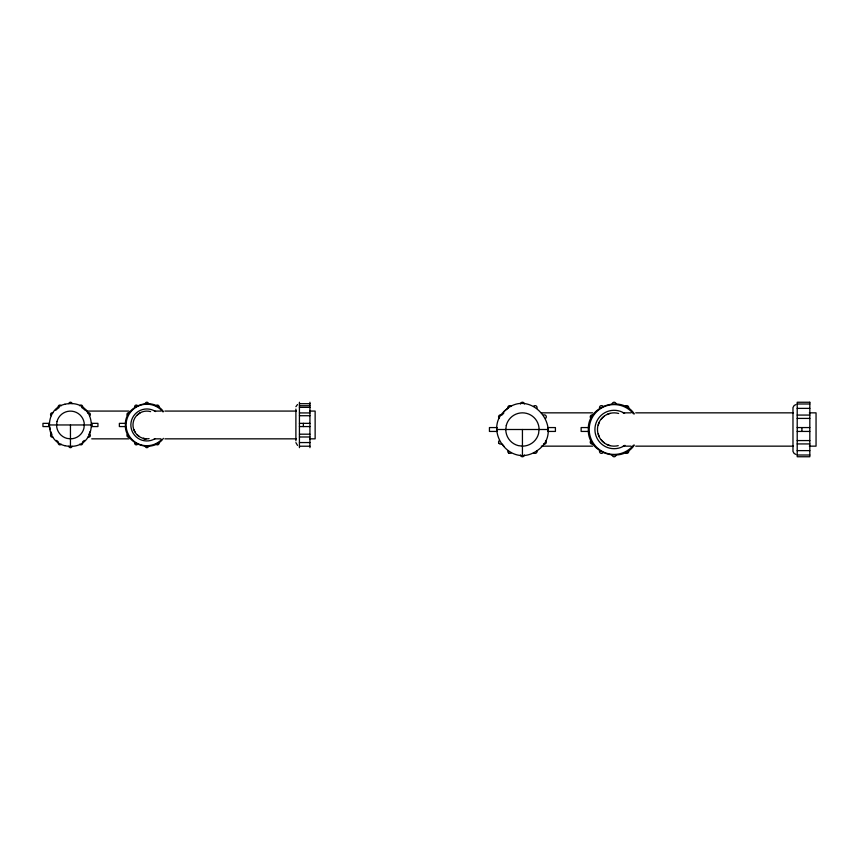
<?xml version="1.0" encoding="UTF-8"?>
<svg xmlns="http://www.w3.org/2000/svg" width="859" height="859" viewBox="0 0 859 859"><rect width="100%" height="100%" fill="white"/><g stroke="black" fill="none" stroke-linecap="round" stroke-linejoin="round"><path stroke-width="1.29" d="M68.817 403.644L68.838 403.655A1.621 1.621 0 0 1 70.245 402.248L70.663 402.248A1.621 1.621 0 0 1 72.07 403.655L72.049 403.655M68.838 446.272L68.827 446.218A1.621 1.621 0 0 0 70.245 447.668L70.653 447.668A1.621 1.621 0 0 0 72.059 446.261L72.059 446.261M145.235 403.698L145.235 403.644A1.621 1.621 0 0 1 146.642 402.248L147.061 402.248A1.621 1.621 0 0 1 148.467 403.655L148.467 403.698M145.246 446.261L145.246 446.218A1.621 1.621 0 0 0 146.642 447.668L147.061 447.668A1.621 1.621 0 0 0 148.467 446.272L148.467 446.218M520.479 403.923L520.5 403.988A1.954 1.954 0 0 1 522.186 402.248L522.691 402.248A1.954 1.954 0 0 1 524.377 403.934L524.377 403.923M524.355 455.077L524.355 455.012A1.954 1.954 0 0 1 522.68 456.752L522.186 456.752A1.954 1.954 0 0 1 520.5 455.066L520.5 455.077M612.188 455.066L612.188 455.012A1.954 1.954 0 0 0 613.863 456.752L614.368 456.752A1.954 1.954 0 0 0 616.053 455.077L616.053 455.012M612.177 403.988L612.177 403.923A1.954 1.954 0 0 1 613.863 402.248L614.368 402.248A1.954 1.954 0 0 1 616.053 403.934L616.053 403.934M64.897 445.692C44.26 441.161 44.271 408.766 64.897 404.224M64.876 404.224C100.084 396.858 100.073 453.047 64.876 445.692M504.222 411.278C531.281 384.596 568.089 432.56 535.318 451.813C507.905 468.316 480.986 426.193 507.755 408.551M295.893 406.672L297.515 404.525M52.786 412.911L52.807 412.9A1.621 1.621 0 0 0 50.896 413.426L50.681 413.791A1.621 1.621 0 0 0 51.196 415.702L51.239 415.724M58.401 442.61L58.391 442.6A1.621 1.621 0 0 0 58.917 444.522L59.271 444.726A1.621 1.621 0 0 0 61.193 444.21L61.182 444.221M79.694 405.695L79.715 405.706A1.621 1.621 0 0 1 81.626 405.19L81.992 405.394A1.621 1.621 0 0 1 82.507 407.316L82.453 407.359M88.101 437.016L88.037 436.984A1.621 1.621 0 0 0 90.012 436.501L90.227 436.125A1.621 1.621 0 0 0 89.712 434.214L89.712 434.214M499.38 418.419L499.304 418.397A1.954 1.954 0 0 1 498.714 416.089L498.961 415.659A1.954 1.954 0 0 1 501.269 415.037L501.291 415.069M507.97 450.674L507.959 450.674A1.954 1.954 0 0 0 508.592 452.972L509.011 453.23M533.525 406.382L533.546 406.393A1.954 1.954 0 0 1 535.844 405.781L536.284 406.028A1.954 1.954 0 0 1 536.896 408.326L536.875 408.326M511.33 452.607L511.341 452.564A1.954 1.954 0 0 1 509.022 453.219L508.592 452.972M543.543 443.931L543.586 443.953A1.954 1.954 0 0 0 545.905 443.341L546.163 442.9A1.954 1.954 0 0 0 545.54 440.613L545.529 440.603M134.831 442.568L134.809 442.6A1.621 1.621 0 0 0 135.314 444.522L135.679 444.726A1.621 1.621 0 0 0 137.601 444.221L137.623 444.178M156.08 405.738L156.113 405.695A1.621 1.621 0 0 1 158.024 405.19L158.389 405.405A1.621 1.621 0 0 1 158.904 407.316L158.904 407.316M599.689 450.621L599.657 450.674A1.954 1.954 0 0 0 600.269 452.972L600.709 453.23A1.954 1.954 0 0 0 603.007 452.618L603.039 452.564M625.191 406.436L625.223 406.382A1.954 1.954 0 0 1 627.521 405.77L627.961 406.028A1.954 1.954 0 0 1 628.573 408.326L628.541 408.379M163.403 438.358C152.15 454.207 124.469 444.307 125.382 424.958C124.469 405.609 152.15 395.709 163.403 411.558M634.382 445.048C621.218 464.708 587.212 453.047 588.351 429.5C587.212 405.953 621.218 394.292 634.382 413.952M58.433 407.359L58.38 407.306A1.621 1.621 0 0 1 58.917 405.394L59.282 405.19A1.621 1.621 0 0 1 61.204 405.706L61.204 405.749M51.186 434.214L51.186 434.214A1.621 1.621 0 0 0 50.681 436.125L50.896 436.501A1.621 1.621 0 0 0 52.807 437.006L52.786 437.016M88.101 412.911L88.08 412.9A1.621 1.621 0 0 1 90.012 413.426L90.227 413.791A1.621 1.621 0 0 1 89.712 415.702L89.712 415.702M79.704 444.221L79.694 444.21A1.621 1.621 0 0 0 81.626 444.726L81.992 444.522A1.621 1.621 0 0 0 82.496 442.6L82.485 442.61M507.98 408.326L507.948 408.326A1.954 1.954 0 0 1 508.592 406.028L509.033 405.77A1.954 1.954 0 0 1 511.33 406.393L511.33 406.447M499.38 440.57L499.315 440.603A1.954 1.954 0 0 0 498.714 442.9L498.939 443.341M543.564 415.069L543.607 415.047A1.954 1.954 0 0 1 545.905 415.659L546.163 416.1A1.954 1.954 0 0 1 545.54 418.397L545.519 418.387M533.546 452.618L533.493 452.553A1.954 1.954 0 0 0 535.844 453.23L536.284 452.972A1.954 1.954 0 0 0 536.896 450.674L536.875 450.674M127.594 434.214L127.637 434.192A1.621 1.621 0 0 0 127.078 436.125L127.293 436.501A1.621 1.621 0 0 0 129.204 437.016L129.247 436.984M591.056 440.581L591.013 440.613A1.954 1.954 0 0 0 590.391 442.9L590.648 443.341A1.954 1.954 0 0 0 592.935 443.963L593 443.931M795.788 404.643L794.124 405.523L792.975 407.553L792.975 451.447L794.124 453.477L795.788 454.357M299.426 403.698L309.938 403.698M797.206 403.988L809.822 403.988M299.426 405.738L309.938 405.738M299.426 407.359L309.938 407.359M797.206 408.379L809.822 408.379M86.394 411.074L128.968 411.074M154.373 411.074L160.977 411.074M164.853 411.074L296.376 411.074M309.777 411.074L315.135 411.074L315.135 438.842L309.777 438.842M541.299 412.846L592.656 412.846M623.151 412.846L631.064 412.846M635.714 412.846L793.308 412.846M809.361 412.846L816.05 412.846L816.05 446.154L809.361 446.154M299.426 412.932L309.938 412.932M797.206 415.069L809.822 415.069M299.426 415.724L309.938 415.724M797.206 418.419L809.822 418.419M49.199 423.347L42.95 423.347L42.95 426.569L49.199 426.569M91.688 423.347L97.937 423.347L97.937 426.569L91.688 426.569M125.597 423.347L119.369 423.347L119.369 426.569L125.597 426.569M299.426 423.347L309.938 423.347M48.984 424.958L91.924 424.958M299.426 426.569L309.938 426.569M496.932 427.567L489.437 427.567L489.437 431.433L496.932 431.433M547.924 427.567L555.419 427.567L555.419 431.433L547.924 431.433M588.608 427.567L581.135 427.567L581.135 431.433L588.608 431.433M797.206 427.567L809.822 427.567M496.674 429.5L548.203 429.5M797.206 431.433L809.822 431.433M299.426 434.192L309.938 434.192M299.426 436.984L309.938 436.984M91.72 438.842L128.968 438.842M154.373 438.842L160.977 438.842M164.853 438.842L296.376 438.842M797.206 440.57L809.822 440.57M299.426 442.557L309.938 442.557M797.206 443.931L809.822 443.931M541.299 446.154L592.656 446.154M623.151 446.154L631.064 446.154M635.714 446.154L793.308 446.154M299.426 446.218L309.938 446.218M797.206 450.621L809.822 450.621M797.206 455.012L809.822 455.012M143.539 438.498L145.547 438.766L143.764 438.498M592.989 415.069L592.946 415.047A1.954 1.954 0 0 0 590.648 415.659L590.391 416.1A1.954 1.954 0 0 0 591.003 418.397L591.056 418.43M129.247 412.932L129.204 412.911A1.621 1.621 0 0 0 127.293 413.426L127.078 413.791A1.621 1.621 0 0 0 127.594 415.702L127.637 415.724M297.515 445.392L295.893 442.621M85.621 409.775L88.348 413.34M498.714 442.9L498.961 443.341A1.954 1.954 0 0 0 501.259 443.953M603.007 406.393L603.039 406.447A1.954 1.954 0 0 0 600.709 405.77L600.269 406.028A1.954 1.954 0 0 0 599.657 408.326L599.689 408.379M628.552 450.621L628.584 450.674A1.954 1.954 0 0 1 627.961 452.972L627.521 453.23A1.954 1.954 0 0 1 625.223 452.607L625.223 452.607M158.883 442.557L158.904 442.61A1.621 1.621 0 0 1 158.389 444.522L158.024 444.726A1.621 1.621 0 0 1 156.113 444.21L156.091 444.167M137.59 405.706L137.623 405.749A1.621 1.621 0 0 0 135.679 405.19L135.314 405.394A1.621 1.621 0 0 0 134.799 407.306L134.831 407.359M801.919 427.567L801.919 431.433M548.203 427.567L548.203 431.433M522.433 429.5L522.433 455.259M496.674 427.567L496.674 431.433M309.938 402.248L309.938 447.668M303.356 423.347L303.356 426.569M299.426 402.248L299.426 447.668M295.893 409.077L295.893 440.839M91.924 423.347L91.924 426.569M70.449 424.958L70.449 446.422M48.984 423.347L48.984 426.569M503.922 446.175A24.911 24.911 0 0 1 502.279 444.146M502.279 414.854A24.911 24.911 0 0 1 503.922 412.825M610.062 445.585A16.654 16.654 0 0 1 607.002 444.436M604.231 442.718A16.654 16.654 0 0 1 601.16 439.636M599.442 436.866A16.654 16.654 0 0 1 598.283 433.806M598.283 425.194A16.654 16.654 0 0 1 599.442 422.134M601.16 419.364A16.654 16.654 0 0 1 604.231 416.282M607.002 414.564A16.654 16.654 0 0 1 610.062 413.415M633.48 445.187A24.911 24.911 0 0 1 597.123 447.722A24.911 24.911 0 0 1 597.123 411.278A24.911 24.911 0 0 1 633.48 413.813M624.965 445.338A19.199 19.199 0 0 1 599.829 442.321A19.199 19.199 0 0 1 599.539 417.002A19.199 19.199 0 0 1 624.611 413.415M618.233 445.638A16.654 16.654 0 0 1 597.467 429.296A16.654 16.654 0 0 1 618.62 413.469M90.184 431.368A20.766 20.766 0 0 1 88.928 434.386M84.332 440.388A20.766 20.766 0 0 1 82.636 441.762M58.229 441.762A20.766 20.766 0 0 1 56.544 440.388M51.937 434.386A20.766 20.766 0 0 1 50.692 431.368M50.133 429.285A20.766 20.766 0 0 1 49.79 427.127M55.76 410.28A20.766 20.766 0 0 1 59.131 407.542M81.734 407.542A20.766 20.766 0 0 1 85.116 410.28M145.858 438.788A13.884 13.884 0 0 1 143.474 438.369M139.115 436.329A13.884 13.884 0 0 1 137.257 434.772M135.046 431.894A13.884 13.884 0 0 1 134.025 429.704M137.257 415.144A13.884 13.884 0 0 1 140.124 412.943M146.127 438.842A13.884 13.884 0 0 1 143.711 438.627M161.535 439.636A20.766 20.766 0 0 1 131.674 439.121A20.766 20.766 0 0 1 133.231 409.292A20.766 20.766 0 0 1 162.985 411.891M155.007 438.724A15.999 15.999 0 0 1 134.487 435.116A15.999 15.999 0 0 1 134.938 414.285A15.999 15.999 0 0 1 155.597 411.558M149.101 438.659A13.884 13.884 0 0 1 132.995 424.185A13.884 13.884 0 0 1 150.604 411.601M57.005 421.533L56.576 425.13A13.884 13.884 0 0 0 67.023 438.412L70.621 438.831A13.884 13.884 0 0 0 83.903 428.383L84.332 424.786A13.884 13.884 0 0 0 57.005 421.533M506.295 425.388L505.779 429.704A16.654 16.654 0 0 0 518.321 445.638L522.637 446.154A16.654 16.654 0 0 0 538.572 433.612L539.087 429.296A16.654 16.654 0 0 0 506.295 425.388M809.822 402.248L797.206 402.248L797.206 456.752L809.822 456.752L809.822 402.248"/></g></svg>
